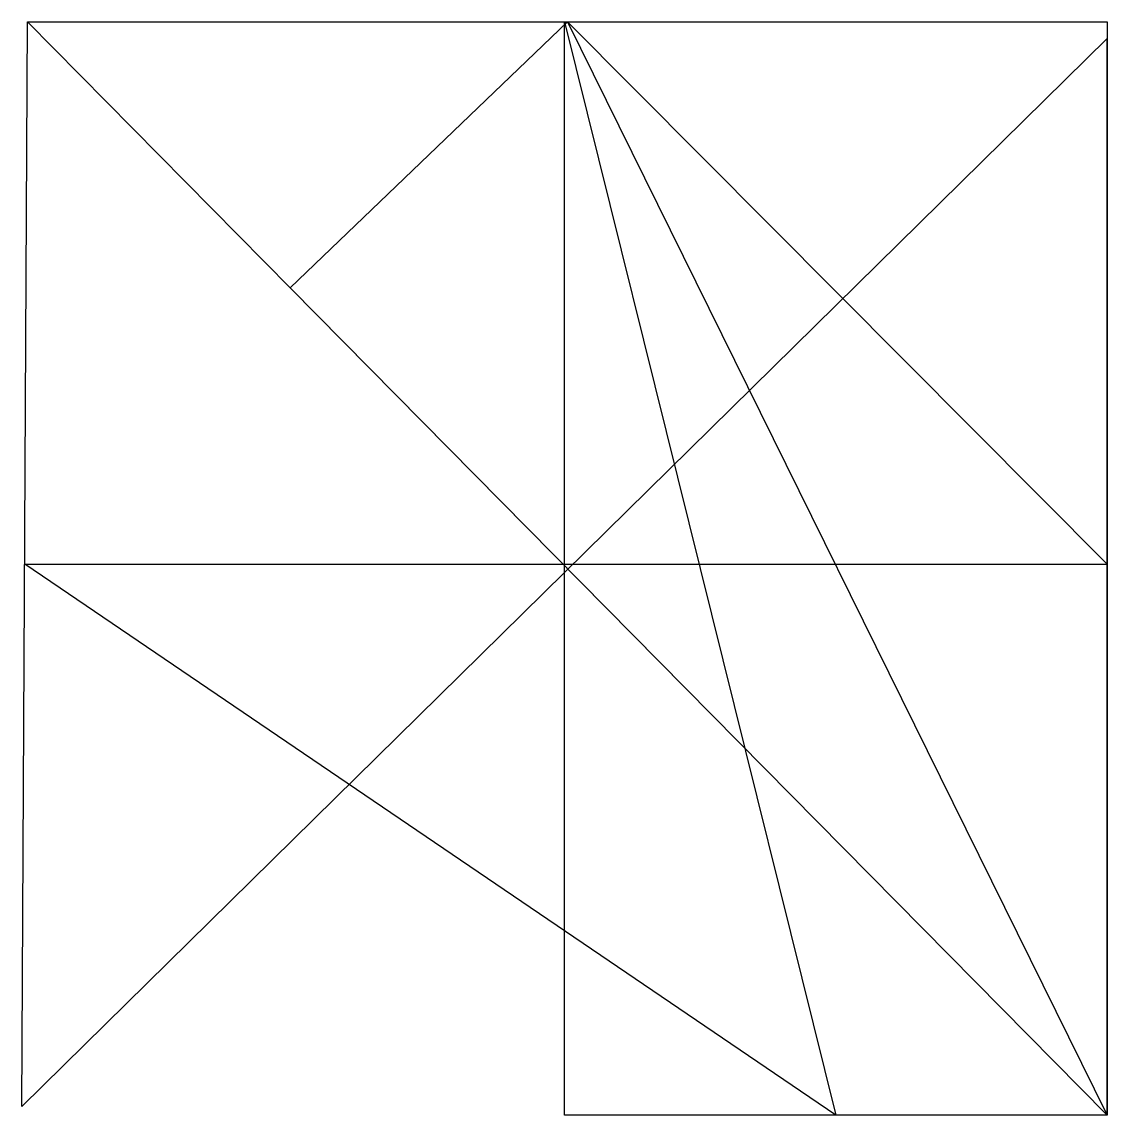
# Model space of a CAD drawing. Header units: inches. Extents: x 25 to 77.5, y 12.5 to 23.
# Drawn here: x 75.001 to 77.494, y 12.502 to 15.012 of the extents above.
import ezdxf

# ---------------------------------------------------------------- set-up
doc = ezdxf.new("R2010")
doc.units = ezdxf.units.IN
doc.header["$MEASUREMENT"] = 0

msp = doc.modelspace()

# ---------------------------------------------------------------- linework, layer by layer
for p, q in [((75.0012, 12.5219), (75.0142, 15.0119)), ((75.0142, 15.0119), (77.4943, 12.5017)), ((75.0142, 15.0119), (77.4943, 15.0119)), ((75.6179, 14.4009), (76.2543, 15.0119)), ((76.2477, 13.748), (76.2477, 15.0119)), ((76.2477, 15.0119), (76.871, 12.5017)), ((77.4943, 13.7669), (76.2543, 15.0119)), ((76.2543, 15.0119), (77.4943, 12.5017)), ((77.4943, 15.0119), (77.4943, 12.5017)), ((77.4943, 14.974), (75.0012, 12.5219)), ((77.4943, 12.5017), (77.4943, 14.974)), ((77.4943, 12.5017), (75.6179, 14.4009)), ((76.871, 12.5017), (75.0077, 13.7669)), ((75.0077, 13.7669), (77.4943, 13.7669)), ((76.2477, 12.5017), (76.2477, 13.748)), ((77.4943, 12.5017), (76.2477, 12.5017))]:
    msp.add_line(p, q)

doc.saveas('drawing.dxf')
